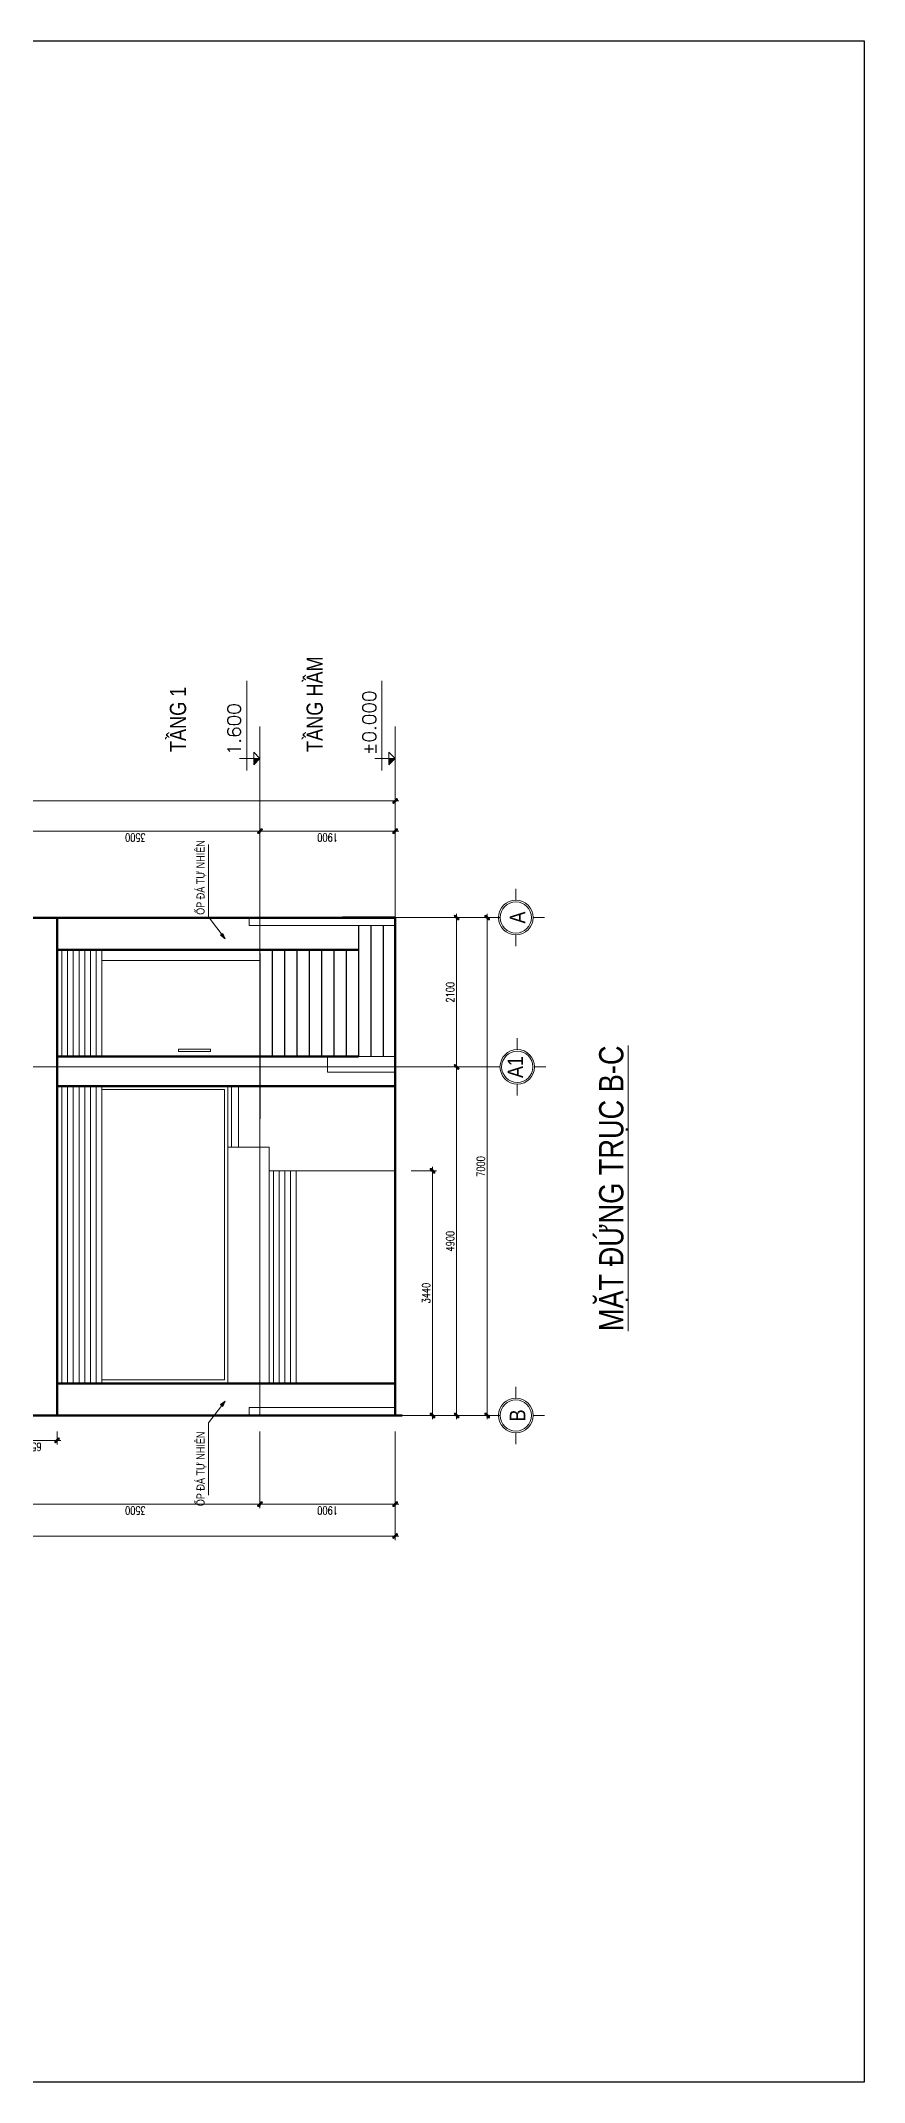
# Model space of a CAD drawing. Extents: x -165145 to 691808, y -202842 to 311040.
# Drawn here: x 110535 to 122103, y 28930 to 57630 of the extents above; entities that cross this region are included whole.
import ezdxf
from ezdxf.enums import TextEntityAlignment as Align

# ---------------------------------------------------------------- set-up
doc = ezdxf.new("R2010")
doc.units = 0
doc.header["$LTSCALE"] = 10
doc.header["$MEASUREMENT"] = 0
doc.linetypes.add('ACAD_ISO04W100', pattern=[30, 24, -3, 0, -3])
doc.linetypes.add('HIDDEN', pattern=[2.3807, 1.587, -0.7937])
doc.layers.get('0').update_dxf_attribs({"linetype": 'CONTINUOUS'})
doc.layers.get('Defpoints').update_dxf_attribs({"color": 5, "linetype": 'CONTINUOUS'})
for name, color, linetype, lineweight in [('ARROWS', 1, 'CONTINUOUS', 0), ('DIM', 8, 'CONTINUOUS', 13), ('GE_KC_NETKHUAT', 9, 'HIDDEN', 20), ('netchia', 2, 'CONTINUOUS', 20), ('NOITHAT', 35, 'CONTINUOUS', 9), ('TEXT', 4, 'CONTINUOUS', 20), ('THAY', 147, 'CONTINUOUS', 25), ('TIM TRUC', 8, 'ACAD_ISO04W100', 5), ('wall', 7, 'CONTINUOUS', 50)]:
    doc.layers.add(name, color=color, linetype=linetype, lineweight=lineweight)
doc.styles.add('ROMANS', font='romans', dxfattribs={"width": 0.75, "bigfont": 'vns'})
doc.styles.add('VNARIALH', font='', dxfattribs={"width": 0.75})
doc.styles.add('VnArialNarrowH', font='')
doc.styles.add('VNCC-Arial', font='arial.ttf', dxfattribs={"width": 0.8})
doc.styles.get('VNARIALH').set_extended_font_data('.VnArialH')
doc.styles.get('VnArialNarrowH').set_extended_font_data('.VnArial NarrowH')
doc.dimstyles.new('fit0.75', dxfattribs={"dimscale": 0.5625, "dimtxt": 200, "dimasz": 75, "dimexe": 100, "dimexo": 400, "dimgap": 0.03, "dimtad": 0, "dimdec": 0, "dimdsep": 46, "dimtxsty": 'ROMANS', "dimblk": 'alex', "dimcen": 150, "dimclrd": 8, "dimclre": 8, "dimclrt": 7, "dimaunit": 1, "dimadec": 0, "dimazin": 0, "dimtfac": 0.072, "dimtdec": 0, "dimtix": 1, "dimtmove": 2, "dimatfit": 3, "dimldrblk": 'a-01', "dimfxl": 100, "dimtvp": 0.8, "dimtolj": 1, "dimarcsym": 0})

# ---------------------------------------------------------------- blocks, each defined once
blk = doc.blocks.new('a-01')
at = {"layer": 'ARROWS'}
blk.add_hatch(color=256, dxfattribs=at).paths.add_polyline_path([(-1.8, 0.49), (-1.8, -0.49), (0, 0)])
at = {"layer": 'netchia'}
blk.add_lwpolyline([(-1.8, 0.49), (-1.8, -0.49), (0, 0), (0, 0)], close=True, dxfattribs=at)
blk = doc.blocks.new('alex')
at = {"layer": 'ARROWS'}
h = blk.add_hatch(color=1, dxfattribs=at)
edge = h.paths.add_edge_path()
edge.add_line((0.4, 0.74), (-0.74, -0.4))
edge.add_ellipse((-0.57, -0.57), major_axis=(0.17, 0.17), ratio=1, start_angle=90, end_angle=270)
edge.add_line((-0.4, -0.74), (0.74, 0.4))
edge.add_ellipse((0.57, 0.57), major_axis=(0.17, 0.17), ratio=1, start_angle=270, end_angle=450)
blk.add_lwpolyline([(0.4, 0.74), (-0.74, -0.4, 1), (-0.4, -0.74), (0.74, 0.4, 1)], format="xyb", close=True, dxfattribs=at)
at = {"layer": 'netchia', "color": 2}
for p, q in [((1.27, 0), (-1.27, 0)), ((0, -1.27), (0, 1.27))]:
    blk.add_line(p, q, dxfattribs=at)
blk = doc.blocks.new('tentruc')
at = {"layer": 'DIM'}
for p, q in [((0, 311), (0, 516)), ((-516, 0), (-311, 0)), ((-516, 0), (-311, 0)), ((311, 0), (516, 0)), ((311, 0), (516, 0)), ((0, -516), (0, -311))]:
    blk.add_line(p, q, dxfattribs=at)
at = {"layer": 'DIM', "ltscale": 0.5}
blk.add_circle((0, 0), 311, dxfattribs=at)
at = {"layer": 'DIM'}
blk.add_circle((0, 0), 281, dxfattribs=at)
at = {"layer": 'DIM', "color": 7, "linetype": 'ByBlock', "ltscale": 0.5, "style": 'VNARIALH', "width": 1.1}
blk.add_attdef('A', text='', height=281, dxfattribs=at).set_placement((0, -107), align=Align.CENTER)
blk = doc.blocks.new('*D2930')
at = {"layer": 'Defpoints', "color": 0, "ltscale": 0.05, "transparency": 16777216}
for p in [(87524, 38814), (94524, 38814), (87524, 37509)]:
    blk.add_point(p, dxfattribs=at)
at = {"layer": 'DIM', "color": 8, "lineweight": -2, "ltscale": 0.05, "transparency": 16777216}
for p, q in [((87524, 38589), (87524, 37453)), ((94524, 38589), (94524, 37453)), ((94482, 37509), (87567, 37509))]:
    blk.add_line(p, q, dxfattribs=at)
at = {"layer": 'DIM', "color": 8, "lineweight": -2, "ltscale": 0.05, "transparency": 16777216, "xscale": 42.1875, "yscale": 42.1875, "zscale": 42.1875, "rotation": 180}
blk.add_blockref('alex', (87524, 37509), dxfattribs=at)
at = {"layer": 'DIM', "color": 8, "lineweight": -2, "ltscale": 0.05, "transparency": 16777216, "xscale": 42.1875, "yscale": 42.1875, "zscale": 42.1875}
blk.add_blockref('alex', (94524, 37509), dxfattribs=at)
at = {"layer": 'DIM', "color": 7, "ltscale": 0.05, "transparency": 16777216, "insert": (91024, 37599), "char_height": 112.5, "attachment_point": 5, "style": 'ROMANS'}
blk.add_mtext('\\A1;7000', dxfattribs=at)
blk = doc.blocks.new('*D2887')
at = {"layer": 'Defpoints', "color": 0, "ltscale": 0.05, "transparency": 16777216}
for p in [(87524, 44202), (87173, 43552), (87524, 43552)]:
    blk.add_point(p, dxfattribs=at)
at = {"layer": 'DIM', "color": 8, "lineweight": -2, "ltscale": 0.05, "transparency": 16777216}
for p, q in [((87299, 44202), (87117, 44202)), ((87173, 44160), (87173, 43594)), ((87299, 43552), (87117, 43552))]:
    blk.add_line(p, q, dxfattribs=at)
at = {"layer": 'DIM', "color": 8, "lineweight": -2, "ltscale": 0.05, "transparency": 16777216, "xscale": 42.1875, "yscale": 42.1875, "zscale": 42.1875}
for p, rotation in [((87173, 44202), 90), ((87173, 43552), 270)]:
    blk.add_blockref('alex', p, dxfattribs=dict(at, rotation=rotation))
at = {"layer": 'DIM', "color": 7, "ltscale": 0.05, "transparency": 16777216, "insert": (87083, 43877), "char_height": 112.5, "attachment_point": 5, "rotation": 90, "style": 'ROMANS'}
blk.add_mtext('\\A1;650', dxfattribs=at)
blk = doc.blocks.new('*D2904')
at = {"layer": 'Defpoints', "color": 0, "ltscale": 0.05, "transparency": 16777216}
for p in [(86277, 40702), (87524, 40702), (87524, 38802)]:
    blk.add_point(p, dxfattribs=at)
at = {"layer": 'DIM', "color": 8, "lineweight": -2, "ltscale": 0.05, "transparency": 16777216}
for p, q in [((87299, 40702), (86221, 40702)), ((86277, 38844), (86277, 40660)), ((87299, 38802), (86221, 38802))]:
    blk.add_line(p, q, dxfattribs=at)
at = {"layer": 'DIM', "color": 8, "lineweight": -2, "ltscale": 0.05, "transparency": 16777216, "xscale": 42.1875, "yscale": 42.1875, "zscale": 42.1875}
for p, rotation in [((86277, 40702), 90), ((86277, 38802), 270)]:
    blk.add_blockref('alex', p, dxfattribs=dict(at, rotation=rotation))
at = {"layer": 'DIM', "color": 7, "ltscale": 0.05, "transparency": 16777216, "insert": (86187, 39752), "char_height": 112.5, "attachment_point": 5, "rotation": 90, "style": 'ROMANS'}
blk.add_mtext('\\A1;1900', dxfattribs=at)
blk = doc.blocks.new('*D2905')
at = {"layer": 'Defpoints', "color": 0, "ltscale": 0.05, "transparency": 16777216}
for p in [(86277, 44202), (87033, 44202), (87524, 40702)]:
    blk.add_point(p, dxfattribs=at)
at = {"layer": 'DIM', "color": 8, "lineweight": -2, "ltscale": 0.05, "transparency": 16777216}
for p, q in [((86808, 44202), (86221, 44202)), ((86277, 40744), (86277, 44160)), ((87299, 40702), (86221, 40702))]:
    blk.add_line(p, q, dxfattribs=at)
at = {"layer": 'DIM', "color": 8, "lineweight": -2, "ltscale": 0.05, "transparency": 16777216, "xscale": 42.1875, "yscale": 42.1875, "zscale": 42.1875}
for p, rotation in [((86277, 44202), 90), ((86277, 40702), 270)]:
    blk.add_blockref('alex', p, dxfattribs=dict(at, rotation=rotation))
at = {"layer": 'DIM', "color": 7, "ltscale": 0.05, "transparency": 16777216, "insert": (86187, 42452), "char_height": 112.5, "attachment_point": 5, "rotation": 90, "style": 'ROMANS'}
blk.add_mtext('\\A1;3500', dxfattribs=at)
blk = doc.blocks.new('*D2911')
at = {"layer": 'Defpoints', "color": 0, "ltscale": 0.05, "transparency": 16777216}
for p in [(89410, 63356), (85829, 38802), (87240, 38802)]:
    blk.add_point(p, dxfattribs=at)
at = {"layer": 'DIM', "color": 8, "lineweight": -2, "ltscale": 0.05, "transparency": 16777216}
for p, q in [((89185, 63356), (85773, 63356)), ((85829, 63314), (85829, 38844)), ((87015, 38802), (85773, 38802))]:
    blk.add_line(p, q, dxfattribs=at)
at = {"layer": 'DIM', "color": 8, "lineweight": -2, "ltscale": 0.05, "transparency": 16777216, "xscale": 42.1875, "yscale": 42.1875, "zscale": 42.1875}
for p, rotation in [((85829, 63356), 90), ((85829, 38802), 270)]:
    blk.add_blockref('alex', p, dxfattribs=dict(at, rotation=rotation))
at = {"layer": 'DIM', "color": 7, "ltscale": 0.05, "transparency": 16777216, "insert": (85739, 51079), "char_height": 112.5, "attachment_point": 5, "rotation": 90, "style": 'ROMANS'}
blk.add_mtext('\\A1;24554', dxfattribs=at)
blk = doc.blocks.new('*D2919')
at = {"layer": 'Defpoints', "color": 0, "ltscale": 0.05, "transparency": 16777216}
for p in [(95089, 44202), (95089, 40702), (95739, 40702)]:
    blk.add_point(p, dxfattribs=at)
at = {"layer": 'DIM', "color": 8, "lineweight": -2, "ltscale": 0.05, "transparency": 16777216}
for p, q in [((95314, 44202), (95795, 44202)), ((95739, 44160), (95739, 40744)), ((95314, 40702), (95795, 40702))]:
    blk.add_line(p, q, dxfattribs=at)
at = {"layer": 'DIM', "color": 8, "lineweight": -2, "ltscale": 0.05, "transparency": 16777216, "xscale": 42.1875, "yscale": 42.1875, "zscale": 42.1875}
for p, rotation in [((95739, 44202), 90), ((95739, 40702), 270)]:
    blk.add_blockref('alex', p, dxfattribs=dict(at, rotation=rotation))
at = {"layer": 'DIM', "color": 7, "ltscale": 0.05, "transparency": 16777216, "insert": (95649, 42452), "char_height": 112.5, "attachment_point": 5, "rotation": 90, "style": 'ROMANS'}
blk.add_mtext('\\A1;3500', dxfattribs=at)
blk = doc.blocks.new('*D2920')
at = {"layer": 'Defpoints', "color": 0, "ltscale": 0.05, "transparency": 16777216}
for p in [(95089, 40702), (95145, 38802), (95739, 38802)]:
    blk.add_point(p, dxfattribs=at)
at = {"layer": 'DIM', "color": 8, "lineweight": -2, "ltscale": 0.05, "transparency": 16777216}
for p, q in [((95314, 40702), (95795, 40702)), ((95739, 40660), (95739, 38844)), ((95370, 38802), (95795, 38802))]:
    blk.add_line(p, q, dxfattribs=at)
at = {"layer": 'DIM', "color": 8, "lineweight": -2, "ltscale": 0.05, "transparency": 16777216, "xscale": 42.1875, "yscale": 42.1875, "zscale": 42.1875}
for p, rotation in [((95739, 40702), 90), ((95739, 38802), 270)]:
    blk.add_blockref('alex', p, dxfattribs=dict(at, rotation=rotation))
at = {"layer": 'DIM', "color": 7, "ltscale": 0.05, "transparency": 16777216, "insert": (95649, 39752), "char_height": 112.5, "attachment_point": 5, "rotation": 90, "style": 'ROMANS'}
blk.add_mtext('\\A1;1900', dxfattribs=at)
blk = doc.blocks.new('*D2927')
at = {"layer": 'Defpoints', "color": 0, "ltscale": 0.05, "transparency": 16777216}
for p in [(94524, 62852), (94524, 38802), (96164, 38802)]:
    blk.add_point(p, dxfattribs=at)
at = {"layer": 'DIM', "color": 8, "lineweight": -2, "ltscale": 0.05, "transparency": 16777216}
for p, q in [((94749, 62852), (96220, 62852)), ((96164, 62810), (96164, 38844)), ((94749, 38802), (96220, 38802))]:
    blk.add_line(p, q, dxfattribs=at)
at = {"layer": 'DIM', "color": 8, "lineweight": -2, "ltscale": 0.05, "transparency": 16777216, "xscale": 42.1875, "yscale": 42.1875, "zscale": 42.1875}
for p, rotation in [((96164, 62852), 90), ((96164, 38802), 270)]:
    blk.add_blockref('alex', p, dxfattribs=dict(at, rotation=rotation))
at = {"layer": 'DIM', "color": 7, "ltscale": 0.05, "transparency": 16777216, "insert": (96074, 50827), "char_height": 112.5, "attachment_point": 5, "rotation": 90, "style": 'ROMANS'}
blk.add_mtext('\\A1;24050', dxfattribs=at)
blk = doc.blocks.new('cot0.000')
at = {"linetype": 'ByBlock', "ltscale": 0.5}
blk.add_hatch(color=7, dxfattribs=at).paths.add_polyline_path([(0, 65), (-67, 65), (0, 0)])
at = {"color": 7, "linetype": 'ByBlock', "ltscale": 0.5}
for p, q in [((-124, 138), (807, 138)), ((-121, 0), (332, 0)), ((0, 0), (-67, 65)), ((-67, 65), (67, 65)), ((0, 212), (0, 0)), ((0, 0), (67, 65))]:
    blk.add_line(p, q, dxfattribs=at)
at = {"color": 7, "linetype": 'ByBlock', "ltscale": 0.5, "style": 'ROMANS'}
blk.add_attdef('%%P0.000', (33, 199), '', height=141, dxfattribs=at)
blk = doc.blocks.new('*D2881')
at = {"layer": 'Defpoints', "color": 0, "transparency": 16777216}
for p in [(87524, 38802), (92424, 38802), (92424, 37939)]:
    blk.add_point(p, dxfattribs=at)
at = {"layer": 'DIM', "color": 8, "lineweight": -2, "transparency": 16777216}
for p, q in [((87524, 38577), (87524, 37883)), ((92424, 38577), (92424, 37883)), ((87567, 37939), (92382, 37939))]:
    blk.add_line(p, q, dxfattribs=at)
at = {"layer": 'DIM', "color": 8, "lineweight": -2, "transparency": 16777216, "xscale": 42.1875, "yscale": 42.1875, "zscale": 42.1875, "rotation": 180}
blk.add_blockref('alex', (87524, 37939), dxfattribs=at)
at = {"layer": 'DIM', "color": 8, "lineweight": -2, "transparency": 16777216, "xscale": 42.1875, "yscale": 42.1875, "zscale": 42.1875}
blk.add_blockref('alex', (92424, 37939), dxfattribs=at)
at = {"layer": 'DIM', "color": 7, "transparency": 16777216, "insert": (89974, 38029), "char_height": 112.5, "attachment_point": 5, "style": 'ROMANS'}
blk.add_mtext('\\A1;4900', dxfattribs=at)
blk = doc.blocks.new('*D2882')
at = {"layer": 'Defpoints', "color": 0, "transparency": 16777216}
for p in [(92424, 38776), (94524, 38776), (92424, 37939)]:
    blk.add_point(p, dxfattribs=at)
at = {"layer": 'DIM', "color": 8, "lineweight": -2, "transparency": 16777216}
for p, q in [((92424, 38551), (92424, 37883)), ((94524, 38551), (94524, 37883)), ((94482, 37939), (92467, 37939))]:
    blk.add_line(p, q, dxfattribs=at)
at = {"layer": 'DIM', "color": 8, "lineweight": -2, "transparency": 16777216, "xscale": 42.1875, "yscale": 42.1875, "zscale": 42.1875, "rotation": 180}
blk.add_blockref('alex', (92424, 37939), dxfattribs=at)
at = {"layer": 'DIM', "color": 8, "lineweight": -2, "transparency": 16777216, "xscale": 42.1875, "yscale": 42.1875, "zscale": 42.1875}
blk.add_blockref('alex', (94524, 37939), dxfattribs=at)
at = {"layer": 'DIM', "color": 7, "transparency": 16777216, "insert": (93474, 38029), "char_height": 112.5, "attachment_point": 5, "style": 'ROMANS'}
blk.add_mtext('\\A1;2100', dxfattribs=at)
blk = doc.blocks.new('*D2883')
at = {"layer": 'Defpoints', "color": 0, "transparency": 16777216}
for p in [(87524, 38802), (90964, 38802), (90964, 38277)]:
    blk.add_point(p, dxfattribs=at)
at = {"layer": 'DIM', "color": 8, "lineweight": -2, "transparency": 16777216}
for p, q in [((87524, 38577), (87524, 38221)), ((90964, 38577), (90964, 38221)), ((87567, 38277), (90922, 38277))]:
    blk.add_line(p, q, dxfattribs=at)
at = {"layer": 'DIM', "color": 8, "lineweight": -2, "transparency": 16777216, "xscale": 42.1875, "yscale": 42.1875, "zscale": 42.1875, "rotation": 180}
blk.add_blockref('alex', (87524, 38277), dxfattribs=at)
at = {"layer": 'DIM', "color": 8, "lineweight": -2, "transparency": 16777216, "xscale": 42.1875, "yscale": 42.1875, "zscale": 42.1875}
blk.add_blockref('alex', (90964, 38277), dxfattribs=at)
at = {"layer": 'DIM', "color": 7, "transparency": 16777216, "insert": (89244, 38367), "char_height": 112.5, "attachment_point": 5, "style": 'ROMANS'}
blk.add_mtext('\\A1;3440', dxfattribs=at)
blk = doc.blocks.new('A$Cc94b27a0')
at = {"layer": 'DIM', "ltscale": 0.05}
for p, q in [((6397.5, 1900), (6397.5, 4122.2)), ((4630, 2350), (450, 2350))]:
    blk.add_line(p, q, dxfattribs=at)
at = {"layer": 'DIM'}
for p, q in [((450, 1900), (3770, 1900)), ((3440, 1770), (3440, 0))]:
    blk.add_line(p, q, dxfattribs=at)
at = {"layer": 'DIM', "ltscale": 0.05}
blk.add_lwpolyline([(5114.6, 2592.7), (5151.6, 2592.7), (5151.6, 3042.7), (5114.6, 3042.7)], close=True, dxfattribs=at)
at = {"layer": 'DIM'}
for points in [[(3770, 1770), (450, 1770), (450, 2350), (3770, 2350)], [(4827.5, 950), (5047.5, 950), (5047.5, 0), (4827.5, 0)]]:
    blk.add_lwpolyline(points, close=True, dxfattribs=at)
for points in [[(3770, 2300), (4630, 2300)], [(0, 2050), (110, 2050), (110.3, 0)], [(3770, 2200), (4630, 2200)], [(6997.2, 2050), (6887.2, 2050), (6886.9, 0)]]:
    blk.add_lwpolyline(points, dxfattribs=at)
at = {"layer": 'NOITHAT', "ltscale": 0.05}
for p, q in [((4630, 4682.2), (450, 4682.2)), ((4630, 4602.2), (450, 4602.2)), ((6547.5, 4682.2), (5047.5, 4682.2)), ((6547.5, 4602.2), (5047.5, 4602.2)), ((4630, 4522.2), (450, 4522.2)), ((4630, 4442.2), (450, 4442.2)), ((4630, 4362.2), (450, 4362.2)), ((4630, 4362.2), (450, 4362.2)), ((6547.5, 4522.2), (5047.5, 4522.2)), ((6547.5, 4442.2), (5047.5, 4442.2)), ((6547.5, 4362.2), (5047.5, 4362.2)), ((6547.5, 4362.2), (5047.5, 4362.2)), ((4630, 4282.2), (450, 4282.2)), ((4630, 4282.2), (450, 4282.2)), ((4630, 4282.2), (450, 4282.2)), ((4630, 4202.2), (450, 4202.2)), ((4630, 4122.2), (450, 4122.2)), ((6547.5, 4282.2), (5047.5, 4282.2)), ((6547.5, 4282.2), (5047.5, 4282.2)), ((6547.5, 4282.2), (5047.5, 4282.2)), ((6547.4, 4202.2), (5047.5, 4202.2)), ((6547.4, 4122.2), (5047.5, 4122.2)), ((3440, 1710), (450, 1710)), ((3440, 1630), (450, 1630)), ((3440, 1550), (450, 1550)), ((3440, 1550), (450, 1550)), ((3440, 1470), (450, 1470)), ((3440, 1390), (450, 1390))]:
    blk.add_line(p, q, dxfattribs=at)
for points in [[(450, 4122.2), (450, 2350), (4630, 2350)], [(500, 4122.2), (500, 2400), (4580, 2400), (4580, 4122.2)]]:
    blk.add_lwpolyline(points, dxfattribs=at)
at = {"layer": 'THAY', "ltscale": 0.05}
for p, q in [((6500, 1900), (4170, 1900)), ((6547.5, 1727), (5060, 1727)), ((6547.5, 1554), (5060, 1554)), ((6547.5, 1381), (5060, 1381)), ((6547.5, 1208), (5060, 1208)), ((6547.5, 862), (5047.5, 862)), ((6547.5, 1035), (5060, 1035)), ((6547.5, 689), (5047.5, 689)), ((6887, 516), (5047.5, 516)), ((6886.9, 343), (5047.5, 343)), ((6886.9, 170), (5047.5, 170))]:
    blk.add_line(p, q, dxfattribs=at)
at = {"layer": 'TIM TRUC', "ltscale": 0.05}
for p, q in [((4895.7, 23888), (4900, -1476.2)), ((7000, 24050), (7000, -1476.2)), ((7000, 24050), (7000, -1476.2)), ((9072.7, 1900), (-10, 1900)), ((0, 56.8), (0, -1476.2)), ((9072.7, 0), (0, 0))]:
    blk.add_line(p, q, dxfattribs=at)
at = {"layer": 'wall', "ltscale": 0.05}
for p, q in [((-4.2, 23103.9), (0, -100)), ((7000, 4750), (0, 4750)), ((450, 4750), (450, 0)), ((4630, 4750), (4630, 0)), ((5047.5, 4750), (5047.5, 516)), ((6547.5, 4750), (6547.5, 516)), ((7000, 740.7), (7000, 0)), ((7000, 740.7), (7000, 0)), ((6996.9, 0), (0, 0))]:
    blk.add_line(p, q, dxfattribs=at)
blk.add_lwpolyline([(6995.7, 23103.9), (6996.9, 0)], dxfattribs=at)
at = {"layer": 'DIM', "ltscale": 0.05}
ref = blk.add_blockref('cot0.000', (9236.7, 1900), dxfattribs=dict(at, xscale=1.349999999860302, yscale=1.349999999860302, zscale=1.349999999860302))
ref.add_attrib('%%P0.000', '1.600', (9281.3, 2168), dxfattribs={"color": 7, "linetype": 'ByBlock', "ltscale": 0.5, "height": 189.84, "style": 'ROMANS'})
ref = blk.add_blockref('cot0.000', (9236.7, 0), dxfattribs=dict(at, xscale=1.349999999860302, yscale=1.349999999860302, zscale=1.349999999860302))
ref.add_attrib('%%P0.000', '%%p0.000', (9281.3, 268), dxfattribs={"color": 7, "linetype": 'ByBlock', "ltscale": 0.5, "height": 189.84, "style": 'ROMANS'})
at = {"layer": 'TEXT'}
ref = blk.add_blockref('tentruc', (0, -1696), dxfattribs=dict(at, xscale=0.78125, yscale=0.78125, zscale=0.78125, rotation=180))
ref.add_attrib('A', 'B', dxfattribs={"color": 7, "linetype": 'ByBlock', "ltscale": 0.5, "height": 219.7, "rotation": 360, "style": 'VnArialNarrowH'}).set_placement((0, -1829.4), align=Align.CENTER)
ref = blk.add_blockref('tentruc', (4900, -1715.7), dxfattribs=dict(at, xscale=-0.78125, yscale=0.78125, zscale=0.78125))
ref.add_attrib('A', 'A1', dxfattribs={"color": 7, "linetype": 'ByBlock', "ltscale": 0.5, "height": 219.73, "rotation": 360, "style": 'VnArialNarrowH'}).set_placement((4898.2, -1798.2), align=Align.CENTER)
ref = blk.add_blockref('tentruc', (7000, -1696), dxfattribs=dict(at, xscale=0.78125, yscale=0.78125, zscale=0.78125, rotation=180))
ref.add_attrib('A', 'A', dxfattribs={"color": 7, "linetype": 'ByBlock', "ltscale": 0.5, "height": 219.7, "rotation": 360, "style": 'VnArialNarrowH'}).set_placement((7000, -1829.4), align=Align.CENTER)
at = {"layer": 'TEXT', "style": 'VNCC-Arial', "width": 0.8}
for s, height, p in [('TẦNG 1', 227.81, (9326.5, 2937.5)), ('ỐP ĐÁ TỰ NHIÊN ', 113.906, (-1276.1, 2677.9)), ('ỐP ĐÁ TỰ NHIÊN ', 113.906, (7038, 2677.9)), ('TẦNG HẦM', 227.81, (9328, 1017.2)), ('%%UMẶT ĐỨNG TRỤC B-C', 341.719, (1183.9, -3206.8))]:
    blk.add_text(s, height=height, dxfattribs=at).set_placement(p)
at = {"layer": 'DIM', "ltscale": 0.05}
for base, p1, p2, angle, picture, middle in [((-1695.6, 0), (1885.4, 24554), (-284.3, 0), 90, '*D2911', (-1785.6, 12277)), ((8639.1, 0), (7000, 24050), (7000, 0), 90, '*D2927', (8549.1, 12025)), ((-1247.5, 5400), (0, 1900), (-491, 5400), 90, '*D2905', (-1337.5, 3650)), ((-351, 4750), (0, 5400), (0, 4750), 90, '*D2887', (-441, 5075)), ((8214.2, 1900), (7564.2, 5400), (7564.2, 1900), 90, '*D2919', (8124.2, 3650)), ((-1247.5, 1900), (0, 0), (0, 1900), 90, '*D2904', (-1337.5, 950)), ((8214.2, 0), (7564.2, 1900), (7620.5, 0), 90, '*D2920', (8124.2, 950)), ((0, -1293), (7000, 12.5), (0, 12.5), 180, '*D2930', (3500, -1203))]:
    dim = blk.add_linear_dim(base=base, p1=p1, p2=p2, angle=angle, dimstyle='fit0.75', dxfattribs=at)
    dim.commit()
    dim.dimension.update_dxf_attribs({"geometry": picture, "text_midpoint": middle, "insert": (-87524.4, -38802)})
at = {"layer": 'DIM'}
for base, p1, p2, picture, middle in [((4900, -862.9), (0, 0), (4900, 0), '*D2881', (2450, -772.9)), ((3440, -524.9), (0, 0), (3440, 0), '*D2883', (1720, -434.9)), ((4900, -862.9), (7000, -26.4), (4900, -26.4), '*D2882', (5950, -772.9))]:
    dim = blk.add_linear_dim(base=base, p1=p1, p2=p2, dimstyle='fit0.75', dxfattribs=at)
    dim.commit()
    dim.dimension.update_dxf_attribs({"geometry": picture, "text_midpoint": middle, "insert": (-87524.4, -38802)})
at = {"layer": 'DIM', "ltscale": 0.05}
for points in [[(200.6, 2390.5), (-106.4, 2620.5), (-1123.4, 2620.5)], [(6701.6, 2390.5), (7008.6, 2620.5), (8025.6, 2620.5)]]:
    blk.add_leader(points, dimstyle='fit0.75', dxfattribs=at)

msp = doc.modelspace()

# ---------------------------------------------------------------- linework, layer by layer
at = {"layer": 'Defpoints'}
msp.add_lwpolyline([(87602.56069, 57630.46775), (122102.56069, 57630.46775), (122102.56069, 28930.46775), (87602.56069, 28930.46775)], close=True, dxfattribs=at)

# ---------------------------------------------------------------- block references
at = {"layer": 'GE_KC_NETKHUAT', "rotation": 90}
msp.add_blockref('A$Cc94b27a0', (115513.48966, 38304.46413), dxfattribs=at)

doc.saveas('drawing.dxf')
